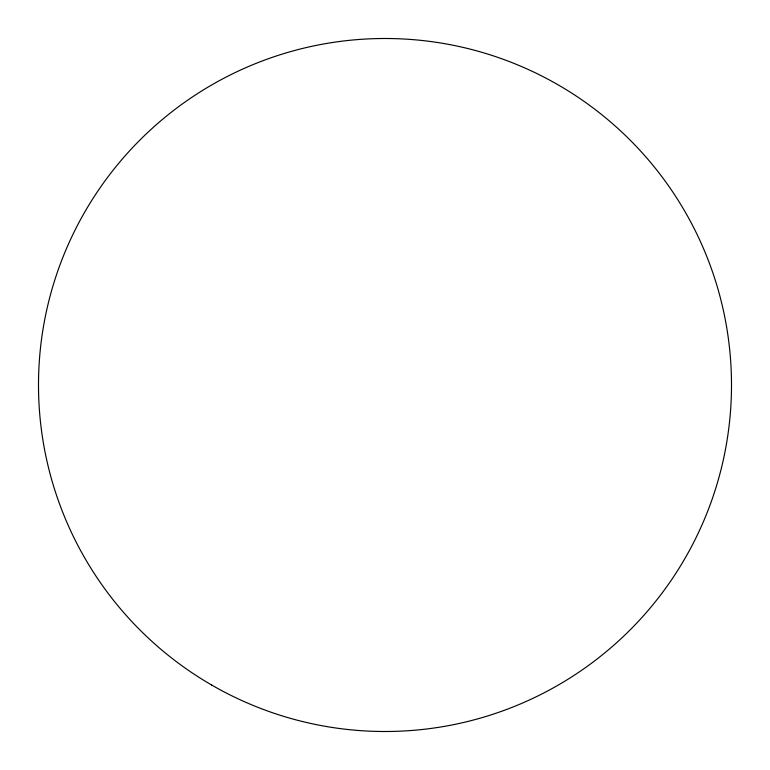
<?xml version="1.0" encoding="UTF-8"?>
<svg xmlns="http://www.w3.org/2000/svg" width="770" height="770" viewBox="0 0 770 770"><rect width="100%" height="100%" fill="white"/><g stroke="black" fill="none" stroke-linecap="round" stroke-linejoin="round"><path stroke-width="1.16" d="M211.75 685.079A346.5 346.5 0 0 0 731.5 385A346.5 346.5 0 0 0 211.75 84.921A346.5 346.5 0 0 0 211.75 685.079"/></g></svg>
